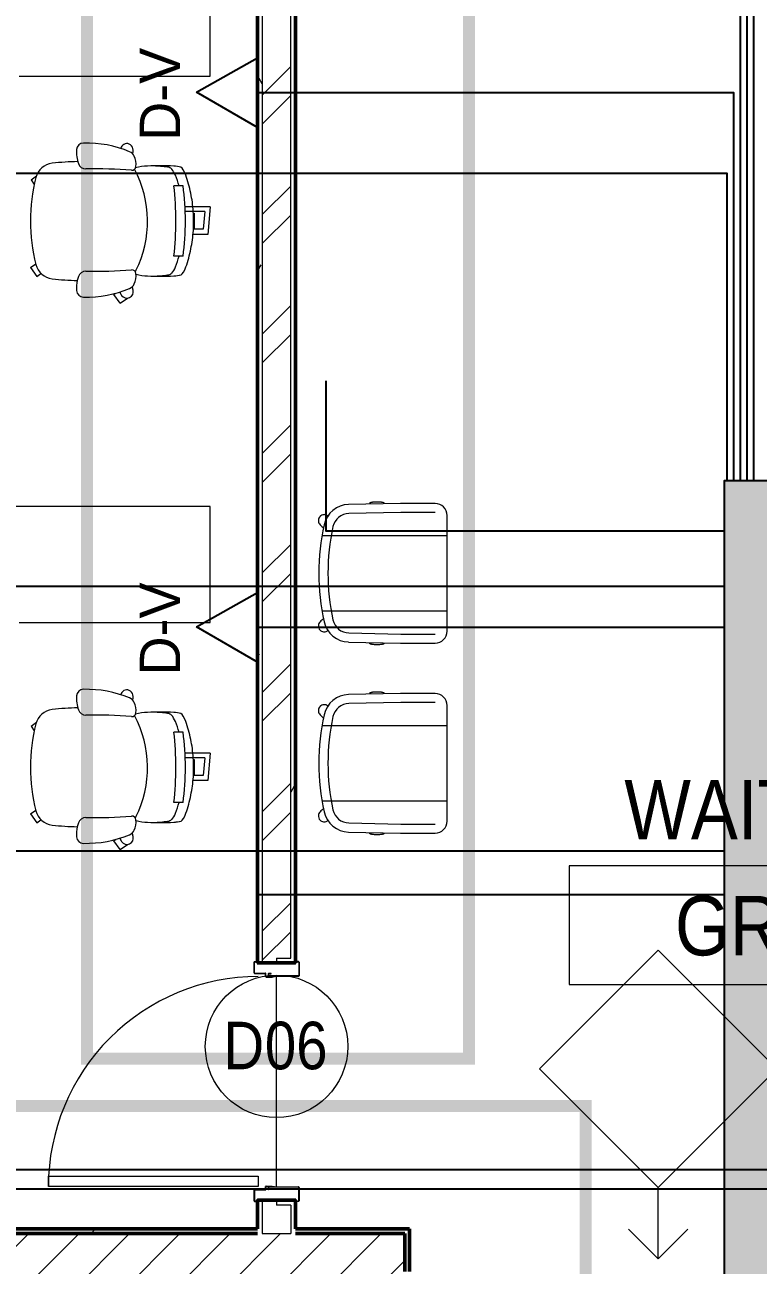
# Model space of a CAD drawing. Header units: millimetres. Extents: x -9358 to 257996, y -67499 to 9117.
# Drawn here: x 5240 to 8328, y -8241 to -3019 of the extents above; entities that cross this region are included whole.
import ezdxf

# ---------------------------------------------------------------- set-up
doc = ezdxf.new("R2010")
doc.units = ezdxf.units.MM
doc.header["$LTSCALE"] = 1000
for name, color, linetype, lineweight in [('123', 2, 'Continuous', 9), ('A-DOOR', 8, 'Continuous', 9), ('A-DOOR-1', 8, 'Continuous', 18), ('A-DOR', 8, 'Continuous', 9), ('A-FLR-PAT', 8, 'Continuous', 18), ('A-FRN', 8, 'Continuous', 9), ('A-ROM-NAM', 8, 'Continuous', 9), ('A-TYP-DOR', 8, 'Continuous', 0), ('A-TYP-WAL', 8, 'Continuous', 0), ('A-WAL-CLD', 8, 'Continuous', 9), ('A-WAL-CMU', 8, 'Continuous', 50), ('A-WAL-PAT-1', 8, 'Continuous', 9)]:
    doc.layers.add(name, color=color, linetype=linetype, lineweight=lineweight)
for name, color, linetype in [('CCTV', 4, 'Continuous'), ('CCTVNET', 6, 'Continuous'), ('DATANET', 4, 'Continuous'), ('F POINT AGN', 7, 'Continuous'), ('LC-CABLE -10', 4, 'Continuous'), ('Route - rack2', 7, 'Continuous')]:
    doc.layers.add(name, color=color, linetype=linetype)
doc.styles.add('Arial_5', font='arial.ttf', dxfattribs={"width": 0.85, "height": 200})
doc.styles.add('Arial_7', font='arial.ttf', dxfattribs={"width": 0.85, "height": 200})
pattern_1 = [(0, (0, 0), (812.8, 203.2), [33.528, -576.072, 33.528, -576.072, -3251.2]), (0, (0, 0), (812.8, 203.2), [-1219.2, 33.528, -1185.672, 33.528, -576.072, -1422.4]), (0, (0, 0), (812.8, 203.2), [-3048, 33.528, -372.872, 33.528, -982.472]), (120, (304.8, 101.6), (-582.3764, 602.3054), [33.528, -576.072, 33.528, -576.072, -3251.2]), (120, (304.8, 101.6), (-582.3764, 602.3054), [-1219.2, 33.528, -1185.672, 33.528, -576.072, -1422.4]), (120, (304.8, 101.6), (-582.3764, 602.3054), [-3048, 33.528, -372.872, 33.528, -982.472]), (240, (406.4, 508), (-230.4236, -805.5054), [33.528, -576.072, 33.528, -576.072, -3251.2]), (240, (406.4, 508), (-230.4236, -805.5054), [-1219.2, 33.528, -1185.672, 33.528, -576.072, -1422.4]), (240, (406.4, 508), (-230.4236, -805.5054), [-3048, 33.528, -372.872, 33.528, -982.472])]

# ---------------------------------------------------------------- blocks, each defined once
blk = doc.blocks.new('Door Tag - Door Tag-41184-01-Ground Floor Plan')
at = {"layer": 'A-TYP-DOR'}
blk.add_circle((0, 0), 3, dxfattribs=at)
blk = doc.blocks.new('Wall Tag - 1_2_-62628-01-Ground Floor Plan')
at = {"layer": 'A-TYP-WAL'}
for p, q in [((-5, 0), (0, 5)), ((0, 5), (5, 0)), ((-5, 0), (0, -5)), ((0, -5), (5, 0))]:
    blk.add_line(p, q, dxfattribs=at)
blk = doc.blocks.new('D-V')
at = {"color": 3}
blk.add_lwpolyline([(1.2, 256.5), (146.9, 0), (-146.9, 0), (1.2, 256.5)], dxfattribs=at)
at = {"layer": 'CCTV', "color": 2}
blk.add_attdef('D-V', (-225.1, 246.5), '', height=170, dxfattribs=at)
blk = doc.blocks.new('Scoop_Conference_Swivel_Chair_14893 - Scoop_Conference_Swivel_Chair_14893-746239-01-Ground Floor Furniture Plan')
at = {"layer": 'A-FRN'}
for p, q in [((243.1, 190.7), (-243.1, 190.7)), ((-158.6, -336.1), (-158.6, 190.7)), ((158.6, -336.1), (158.6, 190.7)), ((-293.9, 139.9), (-293.9, -5.1)), ((-255.8, 139.9), (-255.8, -4.7)), ((255.8, -4.7), (255.8, 139.9)), ((293.9, -5.1), (293.9, 139.9)), ((-293.9, -5.1), (-289.4, -224)), ((-255.8, -4.7), (-251.3, -223.2)), ((251.3, -223.2), (255.8, -4.7)), ((289.4, -224), (293.9, -5.1)), ((-292.5, -74.7), (-296, -74.7)), ((296, -74.7), (292.5, -74.7)), ((-296, -134.7), (-291.2, -134.7)), ((291.2, -134.7), (296, -134.7))]:
    blk.add_line(p, q, dxfattribs=at)
for centre, radius, start, end in [((-243.1, 139.9), 50.8, 90, 180), ((243.1, 139.9), 50.8, 0, 90), ((-181.4, -221.7), 108, 181.1926, 257.6483), ((-181.4, -221.7), 69.8, 181.1926, 257.6483), ((181.4, -221.7), 69.9, 282.3517, 358.8074), ((181.4, -221.7), 108, 282.3517, 358.8074), ((0, 606.8), 918, 257.6483, 282.3517), ((-221.9, -326.6), 24.9, 185.2328, 189), ((-221.9, -326.6), 24.9, 221.5152, 225), ((-221.9, -326.6), 24.9, 225, 228.4875), ((-221.9, -326.6), 24.9, 261, 264.7647), ((0, 606.8), 956.1, 257.6483, 282.3517)]:
    blk.add_arc(centre, radius, start, end, dxfattribs=at)
for points, knots in [([(-296, -134.7), (-296.5, -134.7), (-297.2, -133.8), (-298.3, -130.8), (-299, -127.8), (-299.8, -124.1), (-300.6, -118.4), (-301.3, -110), (-301.3, -99.3), (-300.6, -91), (-299.8, -85.2), (-299, -81.5), (-298.3, -78.5), (-297.2, -75.6), (-296.5, -74.7), (-296, -74.7)], [-1, -1, -1, -1, -0.888889, -0.833333, -0.777778, -0.722222, -0.666667, -0.555556, -0.444444, -0.333333, -0.277778, -0.222222, -0.166667, -0.111111, 0, 0, 0, 0]), ([(296, -74.7), (296.5, -74.7), (297.2, -75.6), (298.3, -78.5), (299, -81.5), (299.8, -85.2), (300.6, -91), (301.3, -99.3), (301.3, -110), (300.6, -118.4), (299.8, -124.1), (299, -127.8), (298.3, -130.8), (297.2, -133.8), (296.5, -134.7), (296, -134.7)], [-1, -1, -1, -1, -0.888889, -0.833333, -0.777778, -0.722222, -0.666667, -0.555556, -0.444444, -0.333333, -0.277778, -0.222222, -0.166667, -0.111111, 0, 0, 0, 0]), ([(-241.2, -310.9), (-242, -311.9), (-243.3, -313.8), (-244.9, -316.9), (-245.9, -320), (-246.6, -323.2), (-246.9, -327.5), (-246.1, -333.7), (-242.7, -341.1), (-236.4, -347.4), (-228.3, -351.1), (-219.5, -351.8), (-211.1, -349.5), (-206.3, -346.2), (-204.3, -344.2)], [-0.9668069, -0.9668069, -0.9668069, -0.9668069, -0.9166667, -0.875, -0.8333333, -0.7916667, -0.75, -0.6666667, -0.5555556, -0.4444444, -0.3333333, -0.2222222, -0.1111111, 0, 0, 0, 0]), ([(239.5, -344.2), (241.3, -342.3), (244.5, -337.9), (246.9, -330.3), (246.8, -322.4), (244.6, -315.8), (242.3, -312.2), (241.2, -310.9)], [-1, -1, -1, -1, -0.8, -0.6, -0.4, -0.2, -0.0666114, -0.0666114, -0.0666114, -0.0666114]), ([(204.3, -344.2), (206.3, -346.1), (210.8, -349.3), (219.8, -352), (230.2, -350.9), (236.8, -346.8), (239.5, -344.2)], [-1, -1, -1, -1, -0.785714, -0.571429, -0.285714, 0, 0, 0, 0])]:
    blk.add_open_spline(points, degree=3, knots=knots, dxfattribs=at)
for points in [[(-204.3, -344.2), (-199.5, -339.3), (-194.6, -334.4), (-189.8, -329.6)], [(189.8, -329.6), (194.6, -334.4), (199.5, -339.3), (204.3, -344.2)]]:
    blk.add_open_spline(points, degree=3, dxfattribs=at)
blk = doc.blocks.new('Wood door - 1000-Wood Door-2297611-01-Ground Floor Furniture Plan')
at = {"layer": 'A-DOOR'}
blk.add_arc((442, -77), 884, 180, 270, dxfattribs=at)
at = {"layer": 'A-DOOR-1'}
for p, q in [((-505, 92.5), (-505, 82.5)), ((-505, 82.5), (-505, 92.5)), ((-503.5, 82.5), (-503.5, 92.5)), ((-445.7, 95), (-502.5, 95)), ((-502.5, 95), (-445.7, 95)), ((-502.5, 93.5), (-445.7, 93.5)), ((-495, 81.5), (-502.5, 81.5)), ((-502.5, 80), (-495, 80)), ((-495, 80), (-500, 80)), ((-495, 81.5), (-495, 80)), ((-495, -80), (-495, 80)), ((-444.7, 92.5), (-444.7, -32.5)), ((-443.2, -8.1), (-443.2, 92.5)), ((-443.2, 92.5), (-443.2, -8.1)), ((443.2, -8.1), (443.2, 92.5)), ((443.2, -8.4), (443.2, 92.5)), ((444.7, 92.5), (444.7, -32.5)), ((445.7, 95), (502.5, 95)), ((445.7, 95), (502.5, 95)), ((502.5, 93.5), (445.7, 93.5)), ((495, 81.5), (495, 80)), ((495, 81.5), (502.5, 81.5)), ((502.5, 80), (495, 80)), ((495, 80), (495, -80)), ((500, 80), (495, 80)), ((503.5, 82.5), (503.5, 92.5)), ((505, 92.5), (505, 82.5)), ((505, 92.5), (505, 82.5)), ((-456.5, -92.5), (-456.5, -47)), ((-453.7, -23), (-455.2, -23)), ((-455.2, -23), (-455.2, -32.5)), ((-455, -92.5), (-455, -47)), ((-455, -47), (-455, -92.5)), ((-442.5, -44.5), (-454, -44.5)), ((-442.5, -46), (-454, -46)), ((-442.5, -46), (-454, -46)), ((-453.7, -32.5), (-453.7, -23)), ((-445.7, -33.5), (-452.7, -33.5)), ((-452.7, -35), (-445.7, -35)), ((-441.7, -8.1), (-443.2, -8.4)), ((-443.2, -32.5), (-443.2, -8.1)), ((-443.2, -8.1), (-441.7, -8.1)), ((-443.2, -8.4), (-441.5, -18.1)), ((-440, -18), (-441.7, -8.1)), ((-441.7, -8.1), (-440, -18)), ((-441.5, -18.1), (-441.5, -43.5)), ((-440, -43.5), (-440, -18)), ((-440, -18), (-440, -43.5)), ((440, -18), (441.7, -8.1)), ((440, -18), (441.7, -8.1)), ((440, -43.5), (440, -18)), ((440, -43.5), (440, -18)), ((443.2, -8.4), (441.5, -18.1)), ((441.5, -18.1), (441.5, -43.5)), ((441.7, -8.1), (443.2, -8.4)), ((441.7, -8.1), (443.2, -8.4)), ((442.5, -44.5), (454, -44.5)), ((442.5, -46), (454, -46)), ((454, -46), (442.5, -46)), ((443.2, -32.5), (443.2, -8.1)), ((445.7, -33.5), (452.7, -33.5)), ((452.7, -35), (445.7, -35)), ((453.7, -23), (455.2, -23)), ((453.7, -32.5), (453.7, -23)), ((455, -92.5), (455, -47)), ((455, -92.5), (455, -47)), ((455.2, -23), (455.2, -32.5)), ((456.5, -92.5), (456.5, -47)), ((-505, -92.5), (-505, -82.5)), ((-505, -92.5), (-505, -82.5)), ((-503.5, -92.5), (-503.5, -82.5)), ((-495, -80), (-502.5, -80)), ((-502.5, -81.5), (-495, -81.5)), ((-457.5, -93.5), (-502.5, -93.5)), ((-502.5, -95), (-457.5, -95)), ((-457.5, -95), (-502.5, -95)), ((-500, -80), (-495, -80)), ((-495, -81.5), (-495, -80)), ((399, -77), (442, -77)), ((399, -961), (399, -77)), ((442, -77), (442, -961)), ((457.5, -93.5), (502.5, -93.5)), ((502.5, -95), (457.5, -95)), ((502.5, -95), (457.5, -95)), ((495, -81.5), (495, -80)), ((495, -80), (502.5, -80)), ((495, -80), (500, -80)), ((502.5, -81.5), (495, -81.5)), ((503.5, -92.5), (503.5, -82.5)), ((505, -92.5), (505, -82.5)), ((505, -82.5), (505, -92.5)), ((442, -961), (399, -961))]:
    blk.add_line(p, q, dxfattribs=at)
for centre, radius, start, end in [((-502.5, 92.5), 2.5, 90, 180), ((-502.5, 92.5), 2.5, 90, 180), ((-502.5, 82.5), 2.5, 180, 270), ((-502.5, 82.5), 2.5, 180, 270), ((-502.5, 92.5), 1.03, 90, 180), ((-502.5, 82.5), 1.01, 180, 270), ((-445.7, 92.5), 2.5, 0, 90), ((-445.7, 92.5), 2.5, 0, 90), ((-445.7, 92.5), 0.985, 0, 90), ((445.7, 92.5), 2.5, 90, 180), ((445.7, 92.5), 2.5, 90, 180), ((445.7, 92.5), 0.985, 90, 180), ((502.5, 92.5), 2.5, 360, 90), ((502.5, 92.5), 2.5, 0, 90), ((502.5, 92.5), 1.03, 0, 90), ((502.5, 82.5), 1.01, 270, 360), ((502.5, 82.5), 2.5, 270, 0), ((502.5, 82.5), 2.5, 285, 360), ((-454, -47), 2.5, 90, 180), ((-452.7, -32.5), 2.5, 180, 270), ((-454, -47), 0.997, 90, 180), ((-454, -47), 0.997, 90, 180), ((-452.7, -32.5), 1.01, 180, 270), ((-445.7, -32.5), 0.984, 270, 360), ((-445.7, -32.5), 2.5, 270, 360), ((-442.5, -43.5), 1, 270, 0), ((-442.5, -43.5), 2.5, 270, 360), ((-442.5, -43.5), 2.5, 270, 360), ((442.5, -43.5), 2.5, 180, 270), ((442.5, -43.5), 2.5, 180, 270), ((442.5, -43.5), 1, 180, 270), ((445.7, -32.5), 2.5, 180, 270), ((445.7, -32.5), 0.984, 180, 270), ((452.7, -32.5), 1.01, 270, 360), ((452.7, -32.5), 2.5, 270, 360), ((454, -47), 2.5, 360, 90), ((454, -47), 0.997, 360, 90), ((454, -47), 0.979, 0, 90), ((-502.5, -82.5), 2.5, 90, 180), ((-502.5, -82.5), 2.5, 90, 180), ((-502.5, -92.5), 2.5, 180, 270), ((-502.5, -92.5), 2.5, 180, 270), ((-502.5, -82.5), 1, 90, 180), ((-502.5, -92.5), 1, 180, 270), ((-457.5, -92.5), 1, 270, 0), ((-457.5, -92.5), 2.5, 270, 360), ((-457.5, -92.5), 2.5, 270, 360), ((457.5, -92.5), 2.5, 180, 270), ((457.5, -92.5), 2.5, 180, 270), ((457.5, -92.5), 1, 180, 270), ((502.5, -82.5), 2.5, 0, 90), ((502.5, -82.5), 1, 0, 90), ((502.5, -92.5), 1, 270, 360), ((502.5, -92.5), 2.5, 270, 360), ((502.5, -92.5), 2.5, 270, 360), ((502.5, -82.5), 2.5, 360, 75)]:
    blk.add_arc(centre, radius, start, end, dxfattribs=at)
blk = doc.blocks.new('Task chair 9554N35 - Task chair 9554N35-733048-01-Ground Floor Furniture Plan')
at = {"layer": 'A-FRN'}
for p, q in [((-59.9, 447.8), (56.2, 437.7)), ((-59.9, 447.8), (-59.9, 341.6)), ((-40.1, 424.9), (-40.1, 342.5)), ((-40.1, 424.9), (34.3, 418.4)), ((34.3, 418.4), (34.3, 377)), ((56.2, 437.7), (56.2, 375.4)), ((-33.2, 380), (34.3, 380)), ((-33.2, 377), (-33.2, 380)), ((-148.6, 333.2), (-148.6, 294.8)), ((148.6, 333.5), (148.6, 294.8)), ((208.7, 134.6), (213.5, 132.2)), ((346.3, 69.3), (309.5, 42.5)), ((346.3, 69.3), (324.3, 99.6)), ((309.5, 42.5), (303.3, 51.1)), ((-172.9, -306.8), (-189.9, -284.3)), ((-172.9, -306.8), (-153.2, -293.1)), ((196.3, -309), (180.3, -287)), ((196.3, -309), (233.1, -282.3)), ((233.1, -282.3), (220.5, -265))]:
    blk.add_line(p, q, dxfattribs=at)
for centre, radius, start, end in [((18.2, -231.9), 573.4, 106.914, 111.6297), ((1, -773.4), 1116.7, 82.4068, 97.6988), ((-18.2, -231.9), 573.4, 68.3703, 73.086), ((1424.9, 239.6), 1657.1, 178.0847, 181.9153), ((192.1, 200.6), 424.1, 170.8754, 178.7196), ((-202, 267.3), 24.7, 131.8566, 178.735), ((0, -988.3), 1291.7, 83.3947, 96.6053), ((202, 267.3), 24.7, 1.265, 48.1434), ((-192.1, 200.6), 424.1, 1.2804, 9.1246), ((-1424.9, 239.6), 1657.1, 358.0847, 1.9153), ((-5.9, 191.7), 225.5, 181.9153, 194.9895), ((1.2, -277.4), 461.4, 63.2725, 118.3184), ((5.9, 191.7), 225.5, 345.5179, 358.0847), ((157.4, -76.4), 485.9, 157.6228, 181.0987), ((-301, 96.7), 25.2, 129.5798, 236.5879), ((-296.1, 90.9), 32.8, 82.4202, 129.5798), ((-257.7, 94.4), 37, 114.5757, 157.5185), ((-304.4, 28.7), 95.5, 76.8701, 82.4202), ((-239, 54.3), 81.3, 83.0715, 114.7933), ((-231.5, 117.1), 18, 357.6261, 82.7084), ((1706.6, -39.8), 1926.5, 175.3495, 181.0799), ((223.3, 117.1), 18, 97.2916, 182.3739), ((-1714.8, -39.8), 1926.5, 358.9201, 4.6505), ((230.8, 54.3), 81.3, 65.2067, 96.9285), ((249.5, 94.4), 37, 22.4815, 65.4243), ((351.4, -138.5), 268.8, 102.9497, 106.1735), ((-165.6, -76.4), 485.9, 358.9013, 22.3772), ((297.3, 97.1), 27.1, 305.0503, 102.9497), ((-270.6, 142.7), 80.3, 236.5879, 244.0605), ((266.7, 140.7), 80.4, 293.4562, 305.0503), ((-298.4, -85.1), 30, 181.1693, 265.615), ((-253.5, -75.2), 34, 289.5716, 358.4217), ((245.3, -75.2), 34, 181.5783, 250.4284), ((290.2, -85.1), 30, 274.385, 358.8307), ((-289.7, 26.9), 142.3, 265.5931, 289.5716), ((875.8, -92.8), 1126, 180.8613, 186.3586), ((281.6, 26.9), 142.3, 250.4284, 257.1593), ((-875.8, -92.8), 1126, 353.6414, 359.0315), ((281.6, 26.9), 142.3, 257.1593, 274.4069), ((-163.7, -208.7), 80, 186.3586, 256.0584), ((163.7, -208.7), 80, 283.9417, 353.6414), ((0, 450.7), 759.4, 256.0584, 283.9417)]:
    blk.add_arc(centre, radius, start, end, dxfattribs=at)
for centre, major_axis, ratio, start_param, end_param in [((2833.6, 1083.6), (3058.7, 867.3), 0.246692, 3.007939, 3.042807), ((-182.4, 335.9), (44.1, 13.7), 0.260293, 1.734544, 2.951577), ((182.6, 337.1), (-43.9, 14.1), 0.248418, 3.3294, 4.551375), ((-2839.6, 1069.5), (-3064.8, 850.5), 0.246639, 3.238935, 3.272795), ((-2833.6, 1083.6), (-3058.7, 867.3), 0.246692, 3.240378, 3.275247), ((-178.1, 286.4), (48, 16.7), 0.376203, 1.755174, 2.42563), ((178.1, 286.7), (-48.1, 16.1), 0.383717, 3.814978, 4.524085)]:
    blk.add_ellipse(centre, major_axis=major_axis, ratio=ratio, start_param=start_param, end_param=end_param, dxfattribs=at)
blk.add_open_spline([(193.1, 345.6), (180.8, 349.8), (155.9, 357.6), (104.9, 369.7), (39.6, 378.5), (-39.7, 378.4), (-105, 369.4), (-155.9, 357.1), (-180.8, 349.3), (-193.1, 344.9)], degree=3, knots=[0, 0, 0, 0, 0.1, 0.2, 0.4, 0.6, 0.8, 0.9, 1, 1, 1, 1], dxfattribs=at)
blk = doc.blocks.new('table61 - table-1749081-01-Ground Floor Furniture Plan')
at = {"layer": 'A-FRN'}
for p, q in [((-26643, 10318.7), (-27132, 10318.7)), ((-26643, 8904.4), (-26643, 10318.7)), ((-27132, 9709.1), (-27132, 8904.4)), ((-27132, 8904.4), (-26643, 8904.4))]:
    blk.add_line(p, q, dxfattribs=at)
blk = doc.blocks.new('table62 - table-1749115-01-Ground Floor Furniture Plan')
at = {"layer": 'A-FRN'}
for p, q in [((-26643, 10318.7), (-27132, 10318.7)), ((-26643, 8904.4), (-26643, 10318.7)), ((-27132, 9709.1), (-27132, 8904.4)), ((-27132, 8904.4), (-26643, 8904.4))]:
    blk.add_line(p, q, dxfattribs=at)
blk = doc.blocks.new('M_Room Tag_Small - M_Room Tag_Small-919701-01-Ground Floor Furniture Plan')
at = {"layer": 'A-ROM-NAM'}
for p, q in [((9, 2.5), (-9, 2.5)), ((-9, 2.5), (-9, -2.5)), ((9, -2.5), (9, 2.5)), ((-9, -2.5), (9, -2.5))]:
    blk.add_line(p, q, dxfattribs=at)
blk = doc.blocks.new('G')
at = {"layer": 'A-WAL-PAT-1'}
h = blk.add_hatch(dxfattribs=at)
h.set_pattern_fill('FP_1', color=256, style=0, pattern_type=2)
h.set_pattern_definition([(45, (0, 0), (-251.447, 251.447), []), (45, (0, 381), (-251.447, 251.447), [])])
h.paths.add_polyline_path([(6300, -7960), (6360, -7960), (6360, -7840), (6300, -7840), (6300, -7820), (6240, -7820), (6240, -7960)], flags=0)
h.paths.add_polyline_path([(6300, -6820), (6300, -6800), (6360, -6800), (6360, -150), (6240, -150), (6240, -6820)], flags=0)
h = blk.add_hatch(dxfattribs=at)
h.set_pattern_fill('FP_2', color=256, style=0, pattern_type=2)
h.set_pattern_definition(pattern_1)
h.paths.add_polyline_path([(6240, -7940), (6240, -7820), (6220, -7820), (6220, -7940)], flags=0)
h.paths.add_polyline_path([(6240, -6820), (6240, -170), (6220, -170), (6220, -6820)], flags=0)
h = blk.add_hatch(dxfattribs=at)
h.set_pattern_fill('FP_2', color=256, style=0, pattern_type=2)
h.set_pattern_definition(pattern_1)
h.paths.add_polyline_path([(6380, -7940), (6380, -7820), (6300, -7820), (6300, -7840), (6360, -7840), (6360, -7940)], flags=0)
h.paths.add_polyline_path([(6300, -6820), (6380, -6820), (6380, -170), (6360, -170), (6360, -6800), (6300, -6800)], flags=0)
h = blk.add_hatch(dxfattribs=at)
h.set_pattern_fill('FP_4', color=256, style=0, pattern_type=2)
h.set_pattern_definition([(45, (0, 0), (-106.066, 106.066), [])])
h.paths.add_polyline_path([(6840.3, -8260), (6840.3, -7960), (100, -7960), (100, -8260), (6740.3, -8260)], flags=0)
h = blk.add_hatch(dxfattribs=at)
h.set_pattern_fill('FP_2', color=256, style=0, pattern_type=2)
h.set_pattern_definition(pattern_1)
h.paths.add_polyline_path([(6860.3, -7960), (6860.3, -7940), (6360, -7940), (6360, -7960), (6840.3, -7960)], flags=0)
h.paths.add_polyline_path([(2099.6, -7960), (6240, -7960), (6240, -7940), (120, -7940), (120, -7960), (1116.5, -7960)], flags=0)
at = {"layer": 'A-FLR-PAT'}
for p, q in [((6300, -6825), (6300, -6820)), ((6300, -7763.2), (6300, -6876.8)), ((6300, -7820), (6300, -7815))]:
    blk.add_line(p, q, dxfattribs=at)
at = {"layer": 'A-WAL-CLD'}
for p, q in [((6240, -150), (6240, -6820)), ((6360, -6800), (6360, -150)), ((6300, -6800), (6360, -6800)), ((6300, -6800), (6300, -6820)), ((6240, -7820), (6240, -7960)), ((6300, -7820), (6300, -7840)), ((6360, -7840), (6300, -7840)), ((6360, -7840), (6360, -7960)), ((6240, -7960), (6360, -7960))]:
    blk.add_line(p, q, dxfattribs=at)
at = {"layer": 'A-WAL-CMU'}
for p, q in [((6220, -170), (6220, -6820)), ((6380, -6820), (6380, -170)), ((6220, -6820), (6380, -6820)), ((6220, -7820), (6220, -7940)), ((6380, -7820), (6220, -7820)), ((6380, -7940), (6380, -7820)), ((6220, -7960), (100, -7960)), ((6220, -7940), (120, -7940)), ((6860.3, -7940), (6380, -7940)), ((6840.3, -7960), (6380, -7960)), ((6840.3, -8120), (6840.3, -7960)), ((6860.3, -8120), (6860.3, -7940))]:
    blk.add_line(p, q, dxfattribs=at)
at = {"layer": 'A-DOR', "rotation": 269.9999999999998}
blk.add_blockref('Wood door - 1000-Wood Door-2297611-01-Ground Floor Furniture Plan', (6300, -7320), dxfattribs=at)
at = {"layer": 'A-FRN'}
for name, p, rotation in [('table61 - table-1749081-01-Ground Floor Furniture Plan', (14925, 24044.7), 89.99999999999991), ('Task chair 9554N35 - Task chair 9554N35-733048-01-Ground Floor Furniture Plan', (5572.8, -3697), 269.9999999999606), ('table62 - table-1749115-01-Ground Floor Furniture Plan', (14925, 21744.7), 89.99999999999991), ('Scoop_Conference_Swivel_Chair_14893 - Scoop_Conference_Swivel_Chair_14893-746239-01-Ground Floor Furniture Plan', (6827.5, -5180), 270.0000349323472), ('Task chair 9554N35 - Task chair 9554N35-733048-01-Ground Floor Furniture Plan', (5572.8, -5997), 269.9999999999606), ('Scoop_Conference_Swivel_Chair_14893 - Scoop_Conference_Swivel_Chair_14893-746239-01-Ground Floor Furniture Plan', (6827.5, -5980), 270.0000349323472)]:
    blk.add_blockref(name, p, dxfattribs=dict(at, rotation=rotation))
at = {"layer": 'A-ROM-NAM', "xscale": 99.99999999999991, "yscale": 99.99999999999991, "zscale": 99.99999999999991}
blk.add_blockref('M_Room Tag_Small - M_Room Tag_Small-919701-01-Ground Floor Furniture Plan', (8432.6, -6662), dxfattribs=at)
at = {"layer": 'A-ROM-NAM', "char_height": 250, "attachment_point": 1, "style": 'Arial_5'}
for s, insert, width in [('WAITING', (7764.5, -6050.4), 1652.278), ('GR-', (7977.8, -6538.8), 699.873)]:
    blk.add_mtext(s, dxfattribs=dict(at, insert=insert, width=width))
blk = doc.blocks.new('datatray')
at = {"layer": '123'}
h = blk.add_hatch(color=4, dxfattribs=at)
h.dxf.hatch_style = 1
h.paths.add_polyline_path([(302434, -43813.9), (311773, -43813.9), (311773, -43513.9), (311473, -43513.9), (301671, -43513.9), (301671, -38365), (301471, -38365), (301100, -38365), (301100, -38565), (301471, -38565), (301471, -43513.9), (287538, -43513.9), (287538, -38565), (287909, -38565), (287909, -38365), (287538, -38365), (287338, -38365), (287338, -43513.9), (277443, -43513.9), (277443, -4790), (277143, -4790), (277143, -43813.9), (301834, -43813.9), (301852.6, -52052), (299770, -52052), (299770, -52652), (301854, -52652), (302454, -52652)])
h.paths.add_polyline_path([(311773, -4790), (311473, -4790), (311473, -43513.9), (311773, -43513.9)])
at = {"layer": 'LC-CABLE -10', "color": 4}
blk.add_lwpolyline([(277143, -43813.9), (277143, -4790), (277443, -4790), (277443, -43513.9)], dxfattribs=at)
blk = doc.blocks.new('RACK 2- ROUTE .')
at = {"layer": 'F POINT AGN', "color": 1, "const_width": 50}
blk.add_lwpolyline([(7717, -19446), (7717, -13583), (5863, -13583), (5863, -15682), (561, -15682), (561, -13123), (7602, -13123), (7602, -7571), (1136, -7571), (1136, -709), (5502, -709), (5502, -7372), (7110, -7372), (7110, -841), (10508, -841)], dxfattribs=at)

msp = doc.modelspace()

# ---------------------------------------------------------------- block references
msp.add_blockref('G', (0, -148.1))

# ---------------------------------------------------------------- next in the draw order: linework, layer by layer
at = {"layer": 'A-TYP-WAL'}
for q in [(7907.2, -7914.5), (7782.2, -8089.5), (8032.2, -8089.5)]:
    msp.add_line((7907.2, -8214.5), q, dxfattribs=at)
at = {"layer": 'CCTVNET', "color": 3}
for points in [[(1137.6, 1690.4), (3190, 1690.4), (3190, -7839.1), (8599.1, -7839.1), (8620.5, -12364.9)], [(-457.6, -153.4), (-457.6, -674.1), (3110, -674.1), (3110, -7919.1), (8519.4, -7919.1), (8540.5, -12365.3)]]:
    msp.add_lwpolyline(points, dxfattribs=at)
at = {"layer": 'DATANET', "color": 3}
msp.add_line((6220, -5555.3), (8185, -5555.3), dxfattribs=at)
at = {"layer": 'DATANET', "color": 3, "ltscale": 0.05}
msp.add_line((6220, -6681.1), (8185, -6681.1), dxfattribs=at)
at = {"layer": 'DATANET', "color": 3}
for points in [[(8441.4, -371), (8308.3, -371), (8308.3, -4938.1)], [(247.2, -771.5), (247.2, -1292), (8252.1, -1292), (8252.1, -4938.1)], [(6220, -950.3), (8280.2, -950.3), (8280.2, -4938.1)], [(6220, -3304.3), (8224.1, -3304.3), (8224.1, -4938.1)], [(247.2, -3385.5), (247.2, -3643.1), (8196, -3643.1), (8196, -4938.1)], [(247.2, -6239.5), (247.2, -6497.1), (8185, -6497.1)]]:
    msp.add_lwpolyline(points, dxfattribs=at)
at = {"layer": 'DATANET', "color": 3, "ltscale": 50, "elevation": 0}
msp.add_lwpolyline([(3323.5, -4280.3), (3323.5, -5382.1), (8185, -5382.1)], dxfattribs=at)
at = {"layer": 'DATANET', "color": 3, "ltscale": 0.05}
msp.add_lwpolyline([(6507.2, -4517.5), (6507.2, -5150.1), (8185, -5150.1)], dxfattribs=at)

# ---------------------------------------------------------------- next in the draw order: block references
at = {"layer": 'A-TYP-DOR', "xscale": 99.99999999999991, "yscale": 99.99999999999991, "zscale": 99.99999999999991}
msp.add_blockref('Door Tag - Door Tag-41184-01-Ground Floor Plan', (6300, -7320), dxfattribs=at)
at = {"layer": 'A-TYP-WAL', "xscale": 99.99999999999991, "yscale": 99.99999999999991, "zscale": 99.99999999999991}
msp.add_blockref('Wall Tag - 1_2_-62628-01-Ground Floor Plan', (7907.2, -7414.5), dxfattribs=at)
at = {"layer": 'DATANET', "color": 3}
ref = msp.add_blockref('D-V', (6220, -3304.3), dxfattribs=dict(at, rotation=90.00000000000006))
ref.add_attrib('D-V', 'D-V', (5894, -3507.3), dxfattribs={"layer": 'CCTV', "color": 3, "height": 170, "rotation": 90})
at = {"layer": 'DATANET'}
msp.add_blockref('datatray', (-268957, -148.1), dxfattribs=at)
at = {"layer": 'DATANET', "color": 3}
ref = msp.add_blockref('D-V', (6220, -5555.3), dxfattribs=dict(at, rotation=90.00000000000006))
ref.add_attrib('D-V', 'D-V', (5894, -5758.3), dxfattribs={"layer": 'CCTV', "color": 3, "height": 170, "rotation": 90})
at = {"layer": 'Route - rack2', "color": 1}
msp.add_blockref('RACK 2- ROUTE .', (0, 0), dxfattribs=at)

# ---------------------------------------------------------------- next in the draw order: texts
at = {"layer": 'A-TYP-DOR', "char_height": 200, "attachment_point": 1, "style": 'Arial_7'}
for s, insert, width in [('D', (6076.3, -7216.4), 211.245), ('06', (6250.6, -7216.4), 327.088)]:
    msp.add_mtext(s, dxfattribs=dict(at, insert=insert, width=width))

doc.saveas('drawing.dxf')
